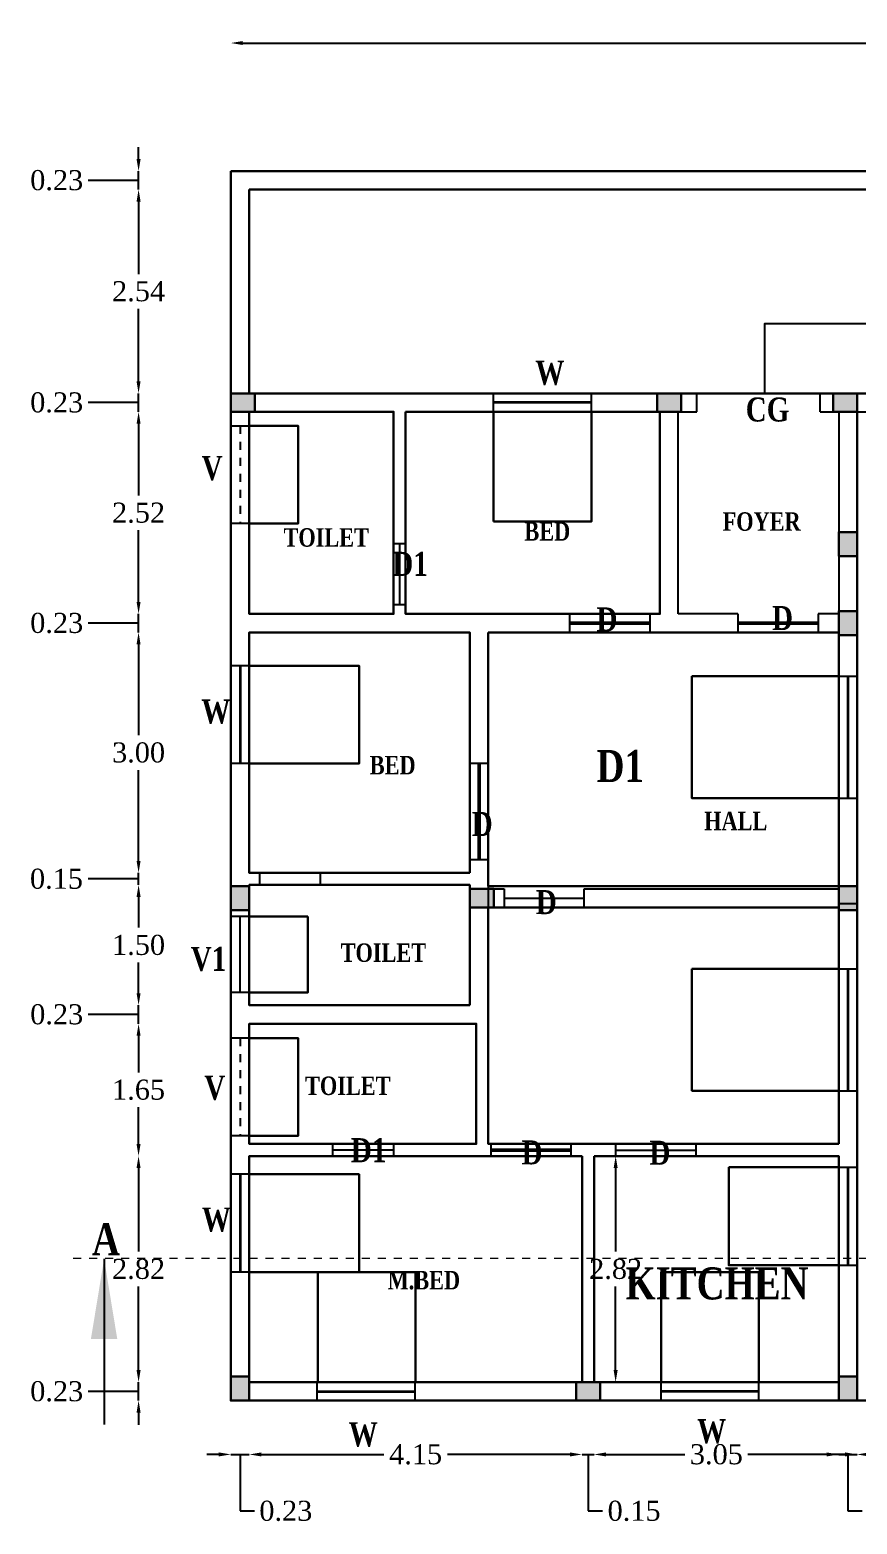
# Model space of a CAD drawing. Header units: metres. Extents: x 5 to 221, y 0 to 97.
# Drawn here: x 65.49 to 75.8, y 17.3 to 35.93 of the extents above; entities that cross this region are included whole.
import ezdxf

# ---------------------------------------------------------------- set-up
doc = ezdxf.new("R2010")
doc.units = ezdxf.units.M
doc.header["$LTSCALE"] = 0.015
doc.linetypes.add('DASHED2', pattern=[9.525, 6.35, -3.175])
doc.layers.add('FLOOR-STILT', color=7, linetype='Continuous', lineweight=50)
doc.layers.add('FLOOR01', color=7, linetype='Continuous', lineweight=50)
doc.styles.get("Standard").update_dxf_attribs({"font": 'times.ttf'})
doc.styles.add('style1', font='timesbd.ttf', dxfattribs={"width": 0.8, "height": 0.18})
doc.styles.add('style4', font='timesbd.ttf', dxfattribs={"height": 0.25})
doc.dimstyles.new('Copy of 0.25', dxfattribs={"dimtxt": 0.3, "dimasz": 0.5, "dimexe": 0.1, "dimexo": 0.4, "dimgap": 0.09, "dimtad": 0, "dimtih": 1, "dimtoh": 1, "dimzin": 0, "dimdsep": 46, "dimtxsty": 'Standard', "dimcen": 0.09, "dimclrt": 256, "dimadec": 0, "dimazin": 0, "dimtfac": 1, "dimtofl": 0, "dimtmove": 0, "dimatfit": 0, "dimfxl": 1, "dimtolj": 1, "dimtzin": 0, "dimarcsym": 0})
doc.dimstyles.new('M', dxfattribs={"dimtxt": 0.25, "dimasz": 0.15, "dimexe": 0.15, "dimexo": 1.1, "dimgap": 0.09, "dimtad": 0, "dimtih": 1, "dimtoh": 1, "dimzin": 0, "dimdsep": 46, "dimtxsty": 'Standard', "dimcen": 0.09, "dimse1": 1, "dimse2": 1, "dimclrt": 256, "dimadec": 0, "dimazin": 0, "dimtfac": 1, "dimtofl": 0, "dimtmove": 0, "dimatfit": 3, "dimfxl": 1, "dimtolj": 1, "dimtzin": 0, "dimarcsym": 0})

# ---------------------------------------------------------------- blocks, each defined once
blk = doc.blocks.new('*D20')
at = {"color": 0, "lineweight": -2, "transparency": 16777216}
for p, q in [((67.843, 18.169), (67.693, 18.169)), ((67.993, 18.169), (68.223, 18.169)), ((68.108, 18.169), (68.108, 17.464)), ((68.373, 18.169), (68.523, 18.169)), ((68.108, 17.464), (68.288, 17.464))]:
    blk.add_line(p, q, dxfattribs=at)
for points in [[(67.843, 18.194), (67.843, 18.144), (67.993, 18.169)], [(68.373, 18.194), (68.373, 18.144), (68.223, 18.169)]]:
    blk.add_solid(points, dxfattribs=at)
at = {"transparency": 16777216, "insert": (68.679, 17.464), "char_height": 0.25, "attachment_point": 5}
blk.add_mtext('\\A1;0.23', dxfattribs=at)
blk = doc.blocks.new('*D21')
at = {"color": 0, "lineweight": -2, "transparency": 16777216}
for p, q in [((68.373, 18.169), (69.9, 18.169)), ((72.223, 18.169), (70.696, 18.169))]:
    blk.add_line(p, q, dxfattribs=at)
for points in [[(68.373, 18.194), (68.373, 18.144), (68.223, 18.169)], [(72.223, 18.194), (72.223, 18.144), (72.373, 18.169)]]:
    blk.add_solid(points, dxfattribs=at)
at = {"transparency": 16777216, "insert": (70.298, 18.169), "char_height": 0.25, "attachment_point": 5}
blk.add_mtext('\\A1;4.15', dxfattribs=at)
blk = doc.blocks.new('*D22')
at = {"color": 0, "lineweight": -2, "transparency": 16777216}
for p, q in [((72.223, 18.169), (72.073, 18.169)), ((72.373, 18.169), (72.523, 18.169)), ((72.448, 18.169), (72.448, 17.464)), ((72.673, 18.169), (72.823, 18.169)), ((72.448, 17.464), (72.628, 17.464))]:
    blk.add_line(p, q, dxfattribs=at)
for points in [[(72.223, 18.194), (72.223, 18.144), (72.373, 18.169)], [(72.673, 18.194), (72.673, 18.144), (72.523, 18.169)]]:
    blk.add_solid(points, dxfattribs=at)
at = {"transparency": 16777216, "insert": (73.022, 17.464), "char_height": 0.25, "attachment_point": 5}
blk.add_mtext('\\A1;0.15', dxfattribs=at)
blk = doc.blocks.new('*D23')
at = {"color": 0, "lineweight": -2, "transparency": 16777216}
for p, q in [((72.673, 18.169), (73.655, 18.169)), ((75.423, 18.169), (74.441, 18.169))]:
    blk.add_line(p, q, dxfattribs=at)
for points in [[(72.673, 18.194), (72.673, 18.144), (72.523, 18.169)], [(75.423, 18.194), (75.423, 18.144), (75.573, 18.169)]]:
    blk.add_solid(points, dxfattribs=at)
at = {"transparency": 16777216, "insert": (74.048, 18.169), "char_height": 0.25, "attachment_point": 5}
blk.add_mtext('\\A1;3.05', dxfattribs=at)
blk = doc.blocks.new('*D24')
at = {"color": 0, "lineweight": -2, "transparency": 16777216}
for p, q in [((75.423, 18.169), (75.273, 18.169)), ((75.573, 18.169), (75.803, 18.169)), ((75.688, 18.169), (75.688, 17.464)), ((75.953, 18.169), (76.103, 18.169)), ((75.688, 17.464), (75.868, 17.464))]:
    blk.add_line(p, q, dxfattribs=at)
for points in [[(75.423, 18.194), (75.423, 18.144), (75.573, 18.169)], [(75.953, 18.194), (75.953, 18.144), (75.803, 18.169)]]:
    blk.add_solid(points, dxfattribs=at)
at = {"transparency": 16777216, "insert": (76.259, 17.464), "char_height": 0.25, "attachment_point": 5}
blk.add_mtext('\\A1;0.23', dxfattribs=at)
blk = doc.blocks.new('*D25')
at = {"color": 0, "lineweight": -2, "transparency": 16777216}
for p, q in [((75.653, 18.169), (75.503, 18.169)), ((77.184, 18.169), (77.334, 18.169))]:
    blk.add_line(p, q, dxfattribs=at)
for points in [[(75.653, 18.194), (75.653, 18.144), (75.803, 18.169)], [(77.184, 18.194), (77.184, 18.144), (77.034, 18.169)]]:
    blk.add_solid(points, dxfattribs=at)
at = {"transparency": 16777216, "insert": (76.418, 18.169), "char_height": 0.25, "attachment_point": 5}
blk.add_mtext('\\A1;1.23', dxfattribs=at)
blk = doc.blocks.new('*D36')
at = {"color": 0, "lineweight": -2, "transparency": 16777216}
for p, q in [((68.143, 35.768), (80.446, 35.768)), ((93.738, 35.768), (81.435, 35.768))]:
    blk.add_line(p, q, dxfattribs=at)
for points in [[(68.143, 35.793), (68.143, 35.743), (67.993, 35.768)], [(93.738, 35.793), (93.738, 35.743), (93.888, 35.768)]]:
    blk.add_solid(points, dxfattribs=at)
at = {"transparency": 16777216, "insert": (80.941, 35.768), "char_height": 0.25, "attachment_point": 5}
blk.add_mtext('\\A1;25.90', dxfattribs=at)
blk = doc.blocks.new('*D37')
at = {"color": 0, "lineweight": -2, "transparency": 16777216}
for p, q in [((66.843, 19.22), (66.843, 19.37)), ((66.843, 18.84), (66.843, 19.07)), ((66.393, 18.955), (66.213, 18.955)), ((66.843, 18.955), (66.393, 18.955)), ((66.843, 18.69), (66.843, 18.54))]:
    blk.add_line(p, q, dxfattribs=at)
for points in [[(66.818, 19.22), (66.868, 19.22), (66.843, 19.07)], [(66.818, 18.69), (66.868, 18.69), (66.843, 18.84)]]:
    blk.add_solid(points, dxfattribs=at)
at = {"transparency": 16777216, "insert": (65.822, 18.955), "char_height": 0.25, "attachment_point": 5}
blk.add_mtext('\\A1;0.23', dxfattribs=at)
blk = doc.blocks.new('*D38')
at = {"color": 0, "lineweight": -2, "transparency": 16777216}
for p, q in [((66.843, 21.74), (66.843, 20.698)), ((66.843, 19.22), (66.843, 20.263))]:
    blk.add_line(p, q, dxfattribs=at)
for points in [[(66.818, 21.74), (66.868, 21.74), (66.843, 21.89)], [(66.818, 19.22), (66.868, 19.22), (66.843, 19.07)]]:
    blk.add_solid(points, dxfattribs=at)
at = {"transparency": 16777216, "insert": (66.843, 20.48), "char_height": 0.25, "attachment_point": 5}
blk.add_mtext('\\A1;2.82', dxfattribs=at)
blk = doc.blocks.new('*D39')
at = {"color": 0, "lineweight": -2, "transparency": 16777216}
for p, q in [((66.843, 23.39), (66.843, 22.933)), ((66.843, 22.04), (66.843, 22.498))]:
    blk.add_line(p, q, dxfattribs=at)
for points in [[(66.818, 23.39), (66.868, 23.39), (66.843, 23.54)], [(66.818, 22.04), (66.868, 22.04), (66.843, 21.89)]]:
    blk.add_solid(points, dxfattribs=at)
at = {"transparency": 16777216, "insert": (66.843, 22.715), "char_height": 0.25, "attachment_point": 5}
blk.add_mtext('\\A1;1.65', dxfattribs=at)
blk = doc.blocks.new('*D40')
at = {"color": 0, "lineweight": -2, "transparency": 16777216}
for p, q in [((66.843, 23.92), (66.843, 24.07)), ((66.843, 23.54), (66.843, 23.77)), ((66.393, 23.655), (66.213, 23.655)), ((66.843, 23.655), (66.393, 23.655)), ((66.843, 23.39), (66.843, 23.24))]:
    blk.add_line(p, q, dxfattribs=at)
for points in [[(66.818, 23.92), (66.868, 23.92), (66.843, 23.77)], [(66.818, 23.39), (66.868, 23.39), (66.843, 23.54)]]:
    blk.add_solid(points, dxfattribs=at)
at = {"transparency": 16777216, "insert": (65.822, 23.655), "char_height": 0.25, "attachment_point": 5}
blk.add_mtext('\\A1;0.23', dxfattribs=at)
blk = doc.blocks.new('*D41')
at = {"color": 0, "lineweight": -2, "transparency": 16777216}
for p, q in [((66.843, 25.12), (66.843, 24.738)), ((66.843, 23.92), (66.843, 24.303))]:
    blk.add_line(p, q, dxfattribs=at)
for points in [[(66.818, 25.12), (66.868, 25.12), (66.843, 25.27)], [(66.818, 23.92), (66.868, 23.92), (66.843, 23.77)]]:
    blk.add_solid(points, dxfattribs=at)
at = {"transparency": 16777216, "insert": (66.843, 24.52), "char_height": 0.25, "attachment_point": 5}
blk.add_mtext('\\A1;1.50', dxfattribs=at)
blk = doc.blocks.new('*D42')
at = {"color": 0, "lineweight": -2, "transparency": 16777216}
for p, q in [((66.843, 25.57), (66.843, 25.72)), ((66.393, 25.345), (66.213, 25.345)), ((66.843, 25.345), (66.393, 25.345)), ((66.843, 25.27), (66.843, 25.42)), ((66.843, 25.12), (66.843, 24.97))]:
    blk.add_line(p, q, dxfattribs=at)
for points in [[(66.818, 25.57), (66.868, 25.57), (66.843, 25.42)], [(66.818, 25.12), (66.868, 25.12), (66.843, 25.27)]]:
    blk.add_solid(points, dxfattribs=at)
at = {"transparency": 16777216, "insert": (65.819, 25.345), "char_height": 0.25, "attachment_point": 5}
blk.add_mtext('\\A1;0.15', dxfattribs=at)
blk = doc.blocks.new('*D43')
at = {"color": 0, "lineweight": -2, "transparency": 16777216}
for p, q in [((66.843, 28.27), (66.843, 27.138)), ((66.843, 25.57), (66.843, 26.703))]:
    blk.add_line(p, q, dxfattribs=at)
for points in [[(66.818, 28.27), (66.868, 28.27), (66.843, 28.42)], [(66.818, 25.57), (66.868, 25.57), (66.843, 25.42)]]:
    blk.add_solid(points, dxfattribs=at)
at = {"transparency": 16777216, "insert": (66.843, 26.92), "char_height": 0.25, "attachment_point": 5}
blk.add_mtext('\\A1;3.00', dxfattribs=at)
blk = doc.blocks.new('*D44')
at = {"color": 0, "lineweight": -2, "transparency": 16777216}
for p, q in [((66.843, 28.8), (66.843, 28.95)), ((66.393, 28.535), (66.213, 28.535)), ((66.843, 28.535), (66.393, 28.535)), ((66.843, 28.42), (66.843, 28.65)), ((66.843, 28.27), (66.843, 28.12))]:
    blk.add_line(p, q, dxfattribs=at)
for points in [[(66.818, 28.8), (66.868, 28.8), (66.843, 28.65)], [(66.818, 28.27), (66.868, 28.27), (66.843, 28.42)]]:
    blk.add_solid(points, dxfattribs=at)
at = {"transparency": 16777216, "insert": (65.822, 28.535), "char_height": 0.25, "attachment_point": 5}
blk.add_mtext('\\A1;0.23', dxfattribs=at)
blk = doc.blocks.new('*D45')
at = {"color": 0, "lineweight": -2, "transparency": 16777216}
for p, q in [((66.843, 31.02), (66.843, 30.128)), ((66.843, 28.8), (66.843, 29.693))]:
    blk.add_line(p, q, dxfattribs=at)
for points in [[(66.818, 31.02), (66.868, 31.02), (66.843, 31.17)], [(66.818, 28.8), (66.868, 28.8), (66.843, 28.65)]]:
    blk.add_solid(points, dxfattribs=at)
at = {"transparency": 16777216, "insert": (66.843, 29.91), "char_height": 0.25, "attachment_point": 5}
blk.add_mtext('\\A1;2.52', dxfattribs=at)
blk = doc.blocks.new('*D46')
at = {"color": 0, "lineweight": -2, "transparency": 16777216}
for p, q in [((66.843, 31.55), (66.843, 31.7)), ((66.843, 31.17), (66.843, 31.4)), ((66.393, 31.285), (66.213, 31.285)), ((66.843, 31.285), (66.393, 31.285)), ((66.843, 31.02), (66.843, 30.87))]:
    blk.add_line(p, q, dxfattribs=at)
for points in [[(66.818, 31.55), (66.868, 31.55), (66.843, 31.4)], [(66.818, 31.02), (66.868, 31.02), (66.843, 31.17)]]:
    blk.add_solid(points, dxfattribs=at)
at = {"transparency": 16777216, "insert": (65.822, 31.285), "char_height": 0.25, "attachment_point": 5}
blk.add_mtext('\\A1;0.23', dxfattribs=at)
blk = doc.blocks.new('*D47')
at = {"color": 0, "lineweight": -2, "transparency": 16777216}
for p, q in [((66.843, 33.791), (66.843, 32.888)), ((66.843, 31.55), (66.843, 32.453))]:
    blk.add_line(p, q, dxfattribs=at)
for points in [[(66.818, 33.791), (66.868, 33.791), (66.843, 33.941)], [(66.818, 31.55), (66.868, 31.55), (66.843, 31.4)]]:
    blk.add_solid(points, dxfattribs=at)
at = {"transparency": 16777216, "insert": (66.843, 32.671), "char_height": 0.25, "attachment_point": 5}
blk.add_mtext('\\A1;2.54', dxfattribs=at)
blk = doc.blocks.new('*D48')
at = {"color": 0, "lineweight": -2, "transparency": 16777216}
for p, q in [((66.843, 34.321), (66.843, 34.471)), ((66.843, 33.941), (66.843, 34.171)), ((66.393, 34.056), (66.213, 34.056)), ((66.843, 34.056), (66.393, 34.056)), ((66.843, 33.791), (66.843, 33.641))]:
    blk.add_line(p, q, dxfattribs=at)
for points in [[(66.818, 34.321), (66.868, 34.321), (66.843, 34.171)], [(66.818, 33.791), (66.868, 33.791), (66.843, 33.941)]]:
    blk.add_solid(points, dxfattribs=at)
at = {"transparency": 16777216, "insert": (65.822, 34.056), "char_height": 0.25, "attachment_point": 5}
blk.add_mtext('\\A1;0.23', dxfattribs=at)
blk = doc.blocks.new('*D59')
at = {"layer": 'FLOOR-STILT', "color": 0, "lineweight": -2, "transparency": 16777216}
for p, q in [((72.792, 21.74), (72.792, 20.698)), ((72.792, 19.22), (72.792, 20.263))]:
    blk.add_line(p, q, dxfattribs=at)
at = {"layer": 'FLOOR-STILT', "color": 0, "lineweight": 30, "transparency": 16777216}
for points in [[(72.767, 21.74), (72.817, 21.74), (72.792, 21.89)], [(72.767, 19.22), (72.817, 19.22), (72.792, 19.07)]]:
    blk.add_solid(points, dxfattribs=at)
at = {"layer": 'FLOOR-STILT', "lineweight": 30, "transparency": 16777216, "insert": (72.792, 20.48), "char_height": 0.25, "attachment_point": 5}
blk.add_mtext('\\A1;2.82', dxfattribs=at)

msp = doc.modelspace()

# ---------------------------------------------------------------- hatches: boundary and pattern name
h = msp.add_hatch(color=256)
h.dxf.hatch_style = 1
h.paths.add_polyline_path([(68.293, 31.17), (68.293, 31.4), (67.993, 31.4), (67.993, 31.17)])
h = msp.add_hatch(color=256)
h.dxf.hatch_style = 1
h.paths.add_polyline_path([(73.608, 31.17), (73.608, 31.4), (73.308, 31.4), (73.308, 31.17)])
h = msp.add_hatch(color=256)
h.dxf.hatch_style = 1
h.paths.add_polyline_path([(75.803, 31.17), (75.803, 31.4), (75.503, 31.4), (75.503, 31.17)])
h = msp.add_hatch(color=256)
h.dxf.hatch_style = 1
h.paths.add_polyline_path([(75.573, 29.37), (75.803, 29.37), (75.803, 29.67), (75.573, 29.67)])
h = msp.add_hatch(color=256)
h.dxf.hatch_style = 1
h.paths.add_polyline_path([(75.573, 29.37), (75.803, 29.37), (75.803, 29.67), (75.573, 29.67)])
h = msp.add_hatch(color=256)
h.dxf.hatch_style = 1
h.paths.add_polyline_path([(75.573, 28.385), (75.803, 28.385), (75.803, 28.685), (75.573, 28.685)])
h = msp.add_hatch(color=256)
h.dxf.hatch_style = 1
h.paths.add_polyline_path([(67.993, 24.955), (68.223, 24.955), (68.223, 25.255), (67.993, 25.255)])
h = msp.add_hatch(color=256)
h.dxf.hatch_style = 1
h.paths.add_polyline_path([(71.273, 24.99), (71.273, 25.22), (70.973, 25.22), (70.973, 24.99)])
h = msp.add_hatch(color=256)
h.dxf.hatch_style = 1
h.paths.add_polyline_path([(75.573, 24.955), (75.803, 24.955), (75.803, 25.255), (75.573, 25.255)])
h = msp.add_hatch(color=256)
h.dxf.hatch_style = 1
h.paths.add_polyline_path([(67.993, 18.84), (68.223, 18.84), (68.223, 19.14), (67.993, 19.14)])
h = msp.add_hatch(color=256)
h.dxf.hatch_style = 1
h.paths.add_polyline_path([(72.598, 18.84), (72.598, 19.07), (72.298, 19.07), (72.298, 18.84)])
h = msp.add_hatch(color=256)
h.dxf.hatch_style = 1
h.paths.add_polyline_path([(75.573, 18.84), (75.803, 18.84), (75.803, 19.14), (75.573, 19.14)])

# ---------------------------------------------------------------- linework, layer by layer
at = {"lineweight": -2}
for p, q in [((67.993, 34.171), (93.888, 34.179)), ((67.993, 18.84), (67.993, 34.171)), ((68.223, 33.941), (93.658, 33.949)), ((68.223, 31.4), (68.223, 33.941)), ((69.043, 31.4), (67.993, 31.4)), ((67.993, 31.4), (67.993, 28.42)), ((67.993, 31.4), (77.034, 31.4)), ((72.813, 31.4), (68.223, 31.4)), ((73.806, 31.4), (73.343, 31.4)), ((75.573, 31.4), (75.342, 31.4)), ((68.223, 31.17), (70.023, 31.17)), ((68.223, 28.65), (68.223, 31.17)), ((70.023, 31.17), (70.023, 29.529)), ((70.173, 31.17), (73.343, 31.17)), ((70.173, 29.529), (70.173, 31.17)), ((73.343, 31.17), (73.343, 28.65)), ((73.573, 31.17), (73.806, 31.17)), ((73.573, 28.65), (73.573, 31.17)), ((75.342, 31.17), (75.573, 31.17)), ((75.573, 31.17), (75.573, 28.65)), ((75.803, 29.9), (75.803, 31.17)), ((75.803, 31.17), (77.034, 31.17)), ((67.993, 30.996), (68.223, 30.996)), ((75.803, 29.37), (75.803, 29.67)), ((75.803, 28.42), (75.803, 29.14)), ((70.023, 28.769), (70.023, 28.65)), ((70.173, 28.65), (70.173, 28.769)), ((70.023, 28.65), (68.223, 28.65)), ((73.343, 28.65), (70.173, 28.65)), ((74.317, 28.65), (73.573, 28.65)), ((75.573, 28.65), (75.317, 28.65)), ((70.973, 28.42), (68.223, 28.42)), ((68.223, 28.42), (68.223, 25.42)), ((70.973, 25.788), (70.973, 28.42)), ((74.317, 28.42), (71.203, 28.42)), ((71.203, 28.42), (71.203, 26.788)), ((75.573, 28.42), (75.317, 28.42)), ((75.573, 23.77), (75.573, 28.42)), ((75.803, 22.04), (75.803, 28.42)), ((71.203, 26.788), (71.203, 25.588)), ((70.973, 25.42), (70.973, 25.788)), ((71.203, 25.588), (71.203, 23.77)), ((68.353, 25.42), (68.223, 25.42)), ((69.113, 25.42), (70.973, 25.42)), ((68.353, 25.27), (68.223, 25.27)), ((68.223, 25.27), (68.223, 25.22)), ((68.223, 25.22), (68.223, 23.77)), ((68.223, 25.155), (68.223, 25.19)), ((69.113, 25.27), (70.973, 25.27)), ((70.973, 23.77), (70.973, 25.27)), ((71.203, 25.22), (71.4, 25.22)), ((71.4, 25.22, -96.042), (71.4, 24.99)), ((72.4, 25.22), (75.573, 25.22)), ((72.4, 24.99, -96.042), (72.4, 25.22)), ((75.803, 24.955), (75.803, 25.22)), ((75.803, 24.955), (75.803, 25.22)), ((67.993, 24.99), (67.993, 24.955)), ((71.203, 24.99), (71.4, 24.99)), ((72.4, 24.99), (75.573, 24.99)), ((75.573, 24.99), (75.573, 24.955)), ((75.573, 24.99), (75.573, 24.955)), ((68.108, 23.928), (68.108, 24.878)), ((68.223, 23.77), (70.973, 23.77)), ((71.203, 22.04), (71.203, 23.77)), ((75.573, 23.77), (75.573, 22.04)), ((67.993, 23.54), (67.993, 22.04)), ((68.223, 22.04), (68.223, 23.54)), ((68.223, 23.54), (71.053, 23.54)), ((71.053, 23.54), (71.053, 22.04)), ((67.993, 22.04), (67.993, 18.84)), ((69.26, 22.04), (68.223, 22.04)), ((71.053, 22.04), (70.02, 22.04)), ((72.523, 22.04), (71.203, 22.04)), ((75.573, 22.04), (72.523, 22.04)), ((75.803, 18.84), (75.803, 22.04)), ((69.26, 21.89), (68.223, 21.89)), ((68.223, 21.89), (68.223, 19.07)), ((72.373, 21.89), (70.02, 21.89)), ((72.373, 19.07), (72.373, 21.89)), ((72.523, 19.07), (72.523, 21.89)), ((72.523, 21.89), (75.573, 21.89)), ((75.573, 21.89), (75.573, 19.07)), ((68.223, 19.07), (72.373, 19.07)), ((70.291, 18.84), (70.291, 19.07)), ((72.523, 19.07), (75.573, 19.07)), ((67.993, 18.84), (70.145, 18.84)), ((93.888, 18.84), (67.993, 18.84)), ((70.145, 18.84), (75.803, 18.84))]:
    msp.add_line(p, q, dxfattribs=at)
at = {"ltscale": 0.2}
for p, q in [((71.269, 31.17), (71.269, 31.4)), ((72.489, 31.17), (72.489, 31.4)), ((68.223, 29.776), (67.993, 29.776)), ((68.223, 28.003), (67.993, 28.003)), ((75.573, 27.872), (75.803, 27.872)), ((68.223, 26.783), (67.993, 26.783)), ((75.573, 26.352), (75.803, 26.352)), ((75.573, 25.038), (75.803, 25.038)), ((68.223, 24.878), (67.993, 24.878)), ((75.573, 24.223), (75.803, 24.223)), ((68.223, 23.928), (67.993, 23.928)), ((68.223, 23.361), (67.993, 23.361)), ((75.573, 22.703), (75.803, 22.703)), ((68.223, 22.141), (67.993, 22.141)), ((68.223, 21.662), (67.993, 21.662)), ((75.573, 21.749), (75.803, 21.749)), ((75.573, 20.529), (75.803, 20.529)), ((68.223, 20.442), (67.993, 20.442)), ((73.359, 18.84), (73.359, 19.07)), ((74.579, 18.84), (74.579, 19.07))]:
    msp.add_line(p, q, dxfattribs=at)
for p, q in [((73.806, 31.17), (73.806, 31.4)), ((75.342, 31.17), (75.342, 31.4)), ((70.023, 29.529), (70.173, 29.529)), ((70.023, 28.769), (70.173, 28.769)), ((72.218, 28.65), (72.218, 28.42)), ((73.218, 28.65), (73.218, 28.42)), ((74.317, 28.65), (74.317, 28.42)), ((75.317, 28.65), (75.317, 28.42)), ((70.973, 26.788), (71.203, 26.788)), ((70.973, 25.588), (71.203, 25.588)), ((68.353, 25.27), (68.353, 25.42)), ((69.113, 25.27), (69.113, 25.42)), ((69.26, 22.04), (69.26, 21.89)), ((70.02, 22.04), (70.02, 21.89)), ((71.235, 22.04), (71.235, 21.89)), ((72.235, 22.04), (72.235, 21.89)), ((72.792, 22.04), (72.792, 21.89)), ((73.792, 22.04), (73.792, 21.89)), ((69.071, 18.84), (69.071, 19.07))]:
    msp.add_line(p, q)
at = {"lineweight": 35, "ltscale": 0.2}
for p, q in [((72.489, 31.285), (71.269, 31.285)), ((68.108, 28.003), (68.108, 26.783)), ((75.688, 27.872), (75.688, 26.352)), ((75.688, 24.223), (75.688, 22.703)), ((68.108, 21.662), (68.108, 20.442)), ((75.688, 21.749), (75.688, 20.529)), ((69.071, 18.955), (70.291, 18.955)), ((74.579, 18.955), (73.359, 18.955))]:
    msp.add_line(p, q, dxfattribs=at)
at = {"linetype": 'DASHED2', "ltscale": 0.2}
for p, q in [((68.108, 30.996), (68.108, 29.776)), ((68.108, 23.361), (68.108, 22.141))]:
    msp.add_line(p, q, dxfattribs=at)
at = {"linetype": 'DASHED2', "lineweight": 0, "ltscale": 0.2}
msp.add_line((97.127, 20.611, 48.021), (66.022, 20.611, 48.021), dxfattribs=at)
for points in [[(67.993, 31.4), (67.993, 31.17), (68.293, 31.17), (68.293, 31.4)], [(73.308, 31.4), (73.308, 31.17), (73.608, 31.17), (73.608, 31.4)], [(75.503, 31.4), (75.503, 31.17), (75.803, 31.17), (75.803, 31.4)], [(75.803, 29.67), (75.573, 29.67), (75.573, 29.37), (75.803, 29.37)], [(75.803, 29.67), (75.573, 29.67), (75.573, 29.37), (75.803, 29.37)], [(75.803, 28.685), (75.573, 28.685), (75.573, 28.385), (75.803, 28.385)], [(68.223, 25.255), (67.993, 25.255), (67.993, 24.955), (68.223, 24.955)], [(70.973, 25.22), (70.973, 24.99), (71.273, 24.99), (71.273, 25.22)], [(75.803, 25.255), (75.573, 25.255), (75.573, 24.955), (75.803, 24.955)], [(68.223, 19.14), (67.993, 19.14), (67.993, 18.84), (68.223, 18.84)], [(72.298, 19.07), (72.298, 18.84), (72.598, 18.84), (72.598, 19.07)], [(75.803, 19.14), (75.573, 19.14), (75.573, 18.84), (75.803, 18.84)]]:
    msp.add_lwpolyline(points, close=True)
at = {"layer": 'FLOOR-STILT', "color": 145, "lineweight": 30}
for points in [[(67.993, 31.4), (67.993, 31.17), (68.293, 31.17), (68.293, 31.4)], [(73.308, 31.4), (73.308, 31.17), (73.608, 31.17), (73.608, 31.4)], [(75.503, 31.4), (75.503, 31.17), (75.803, 31.17), (75.803, 31.4)], [(75.803, 29.67), (75.573, 29.67), (75.573, 29.37), (75.803, 29.37)], [(75.803, 28.685), (75.573, 28.685), (75.573, 28.385), (75.803, 28.385)], [(68.223, 25.255), (67.993, 25.255), (67.993, 24.955), (68.223, 24.955)], [(70.973, 25.22), (70.973, 24.99), (71.273, 24.99), (71.273, 25.22)], [(75.803, 25.255), (75.573, 25.255), (75.573, 24.955), (75.803, 24.955)], [(68.223, 19.14), (67.993, 19.14), (67.993, 18.84), (68.223, 18.84)], [(72.298, 19.07), (72.298, 18.84), (72.598, 18.84), (72.598, 19.07)], [(75.803, 19.14), (75.573, 19.14), (75.573, 18.84), (75.803, 18.84)]]:
    msp.add_lwpolyline(points, close=True, dxfattribs=at)
at = {"layer": 'FLOOR01', "color": 82, "lineweight": -2}
for p, q in [((70.098, 29.529), (70.098, 28.769)), ((71.4, 25.105, -48.021), (72.4, 25.105, -48.021)), ((70.02, 21.965), (69.26, 21.965)), ((72.792, 21.965), (73.792, 21.965))]:
    msp.add_line(p, q, dxfattribs=at)
at = {"layer": 'FLOOR01', "color": 22, "lineweight": 50}
for p, q in [((72.218, 28.535), (73.218, 28.535)), ((71.088, 25.588), (71.088, 26.788)), ((71.235, 21.965), (72.235, 21.965))]:
    msp.add_line(p, q, dxfattribs=at)
at = {"layer": 'FLOOR01', "color": 84, "lineweight": 50}
msp.add_line((74.317, 28.535), (75.317, 28.535), dxfattribs=at)
at = {"layer": 'FLOOR01', "color": 181, "lineweight": 30}
msp.add_lwpolyline([(67.993, 34.171), (93.888, 34.171), (93.888, 18.84), (67.993, 18.84)], close=True, dxfattribs=at)
at = {"layer": 'FLOOR01', "color": 31, "lineweight": 30}
msp.add_lwpolyline([(68.223, 33.941), (93.658, 33.941), (93.658, 31.4), (68.223, 31.4)], close=True, dxfattribs=at)
at = {"layer": 'FLOOR01', "color": 194, "lineweight": -2}
msp.add_lwpolyline([(78.519, 31.4), (78.519, 32.267), (74.648, 32.267), (74.648, 31.4)], dxfattribs=at)
at = {"layer": 'FLOOR01', "color": 230, "lineweight": 30}
msp.add_lwpolyline([(67.993, 31.4), (75.803, 31.4), (75.803, 18.84), (67.993, 18.84)], close=True, dxfattribs=at)
at = {"layer": 'FLOOR01', "color": 81, "lineweight": 30}
for points in [[(70.023, 28.65), (68.223, 28.65), (68.223, 31.17), (70.023, 31.17)], [(70.973, 23.77), (68.223, 23.77), (68.223, 25.27), (70.973, 25.27)], [(68.223, 23.54), (71.053, 23.54), (71.053, 22.04), (68.223, 22.04)]]:
    msp.add_lwpolyline(points, close=True, dxfattribs=at)
at = {"layer": 'FLOOR01', "color": 80, "lineweight": 30}
for points in [[(68.223, 31.17), (70.023, 31.17), (70.023, 28.65), (68.223, 28.65)], [(70.973, 23.77), (68.223, 23.77), (68.223, 25.27), (70.973, 25.27)], [(71.053, 22.04), (68.223, 22.04), (68.223, 23.54), (71.053, 23.54)]]:
    msp.add_lwpolyline(points, close=True, dxfattribs=at)
at = {"layer": 'FLOOR01', "color": 83, "lineweight": 30}
for points in [[(70.023, 28.65), (68.223, 28.65), (68.223, 31.17), (70.023, 31.17)], [(70.973, 23.77), (68.223, 23.77), (68.223, 25.27), (70.973, 25.27)], [(71.053, 22.04), (68.223, 22.04), (68.223, 23.54), (71.053, 23.54)]]:
    msp.add_lwpolyline(points, close=True, dxfattribs=at)
at = {"layer": 'FLOOR01', "color": 23, "lineweight": 30}
for points in [[(70.173, 31.17), (73.343, 31.17), (73.343, 28.65), (70.173, 28.65)], [(70.973, 25.42), (68.223, 25.42), (68.223, 28.42), (70.973, 28.42)], [(71.203, 28.42), (75.573, 28.42), (75.573, 25.255), (71.203, 25.255)], [(75.573, 22.04), (71.203, 22.04), (71.203, 24.99), (75.573, 24.99)], [(72.373, 21.89), (68.223, 21.89), (68.223, 19.07), (72.373, 19.07)]]:
    msp.add_lwpolyline(points, close=True, dxfattribs=at)
at = {"layer": 'FLOOR01', "color": 103, "lineweight": 30}
for points in [[(71.269, 29.8), (72.489, 29.8), (72.489, 31.17), (71.269, 31.17)], [(68.223, 28.003), (68.223, 26.783), (69.593, 26.783), (69.593, 28.003)], [(73.743, 27.872), (73.743, 26.352), (75.573, 26.352), (75.573, 27.872)], [(73.743, 24.223), (73.743, 22.703), (75.573, 22.703), (75.573, 24.223)], [(68.223, 21.662), (68.223, 20.442), (69.593, 20.442), (69.593, 21.662)], [(74.203, 21.749), (74.203, 20.529), (75.573, 20.529), (75.573, 21.749)], [(69.078, 19.07), (70.298, 19.07), (70.298, 20.44), (69.078, 20.44)], [(73.359, 19.07), (74.579, 19.07), (74.579, 20.44), (73.359, 20.44)]]:
    msp.add_lwpolyline(points, close=True, dxfattribs=at)
at = {"layer": 'FLOOR01', "color": 102, "lineweight": 30}
for points in [[(68.223, 30.996), (68.223, 29.776), (68.833, 29.776), (68.833, 30.996)], [(68.953, 24.878), (68.953, 23.928), (68.223, 23.928), (68.223, 24.878)], [(68.223, 23.361), (68.223, 22.141), (68.833, 22.141), (68.833, 23.361)]]:
    msp.add_lwpolyline(points, close=True, dxfattribs=at)
at = {"layer": 'FLOOR01', "color": 25, "lineweight": 30}
msp.add_lwpolyline([(72.523, 21.89), (75.573, 21.89), (75.573, 19.07), (72.523, 19.07)], close=True, dxfattribs=at)

# ---------------------------------------------------------------- texts
at = {"ltscale": 0.2, "style": 'style4', "width": 0.8}
for s, height, p in [('W', 0.3, (71.79, 31.507, 48.021)), ('CG', 0.3, (74.414, 31.049, 48.021)), ('V', 0.3, (67.629, 30.319, 48.021)), ('D1', 0.3, (70.006, 29.124, 48.021)), ('D', 0.3, (72.553, 28.431, 48.021)), ('D', 0.3, (74.742, 28.448, 48.021)), ('W', 0.3, (67.626, 27.283, 48.021)), ('D', 0.3, (70.997, 25.88, 48.021)), ('D', 0.3, (71.796, 24.906, 48.021)), ('V1', 0.3, (67.494, 24.198, 48.021)), ('V', 0.3, (67.662, 22.592, 48.021)), ('D1', 0.3, (69.49, 21.813, 48.021)), ('D', 0.3, (71.619, 21.785, 48.021)), ('D', 0.3, (73.213, 21.781, 48.021)), ('W', 0.3, (67.631, 20.948, 48.021)), ('A', 0.4, (66.262, 20.653, 48.021)), ('W', 0.3, (69.463, 18.27)), ('W', 0.3, (73.808, 18.309))]:
    msp.add_text(s, height=height, dxfattribs=at).set_placement(p)
at = {"layer": 'FLOOR01', "style": 'style1', "width": 0.8}
for s, p in [('FOYER', (74.126, 29.687, 46.675)), ('TOILET', (68.65, 29.488, 46.675)), ('BED', (71.654, 29.564, 46.675)), ('BED', (69.726, 26.649)), ('HALL', (73.896, 25.953, 46.675)), ('TOILET', (69.363, 24.311, 46.675)), ('TOILET', (68.919, 22.651, 46.675)), ('M.BED', (69.949, 20.227, 46.675))]:
    msp.add_text(s, height=0.23, dxfattribs=at).set_placement(p)
at = {"layer": 'FLOOR01', "color": 230, "lineweight": -2, "style": 'style4', "width": 0.8}
for s, p in [('D1', (72.553, 26.553, 48.021)), ('KITCHEN', (72.915, 20.102))]:
    msp.add_text(s, height=0.4, dxfattribs=at).set_placement(p)

# ---------------------------------------------------------------- dimensions: what is measured, and where the dimension line sits
for base, p1, p2, picture, middle in [((93.8883, 35.7681), (67.993, 34.1709), (93.8883, 34.1793), '*D36', (80.9407, 35.7681)), ((68.223, 18.169), (67.993, 18.84), (68.223, 18.84), '*D20', (68.378, 17.464)), ((72.373, 18.169), (68.223, 18.84), (72.373, 18.77), '*D21', (70.298, 18.169)), ((77.034, 18.169), (75.803, 18.77), (77.034, 18.84), '*D25', (76.418, 18.169)), ((72.523, 18.169), (72.373, 18.77), (72.523, 18.77), '*D22', (72.718, 17.464)), ((75.573, 18.169), (72.523, 18.77), (75.573, 18.77), '*D23', (74.048, 18.169)), ((75.803, 18.169), (75.573, 18.77), (75.803, 18.77), '*D24', (75.958, 17.464))]:
    dim = msp.add_linear_dim(base=base, p1=p1, p2=p2, dimstyle='M', override={"dimpost": '\\X', "dimtmove": 1})
    dim.commit()
    dim.dimension.update_dxf_attribs({"geometry": picture, "text_midpoint": middle})
for base, p1, p2, picture, middle in [((66.843, 34.171), (68.223, 33.941), (68.223, 34.171), '*D48', (66.123, 34.056)), ((66.843, 33.941), (68.223, 31.4), (68.223, 33.941), '*D47', (66.843, 32.671)), ((66.843, 31.4), (68.223, 31.17), (68.223, 31.4), '*D46', (66.123, 31.285)), ((66.843, 31.17), (68.223, 28.65), (68.223, 31.17), '*D45', (66.843, 29.91)), ((66.843, 28.65), (68.223, 28.42), (68.223, 28.65), '*D44', (66.123, 28.535)), ((66.843, 28.42), (68.223, 25.42), (68.223, 28.42), '*D43', (66.843, 26.92)), ((66.843, 25.42), (68.223, 25.27), (68.223, 25.42), '*D42', (66.123, 25.345)), ((66.843, 25.27), (68.223, 23.77), (68.223, 25.27), '*D41', (66.843, 24.52)), ((66.843, 23.77), (68.223, 23.54), (68.223, 23.77), '*D40', (66.123, 23.655)), ((66.843, 23.54), (68.223, 21.89), (68.223, 23.54), '*D39', (66.843, 22.715)), ((66.843, 21.89), (68.223, 19.07), (68.223, 21.89), '*D38', (66.843, 20.48)), ((66.843, 19.07), (68.223, 18.84), (68.223, 19.07), '*D37', (66.123, 18.955))]:
    dim = msp.add_linear_dim(base=base, p1=p1, p2=p2, angle=90, dimstyle='M', override={"dimpost": '\\X', "dimtmove": 1})
    dim.commit()
    dim.dimension.update_dxf_attribs({"geometry": picture, "text_midpoint": middle})
at = {"layer": 'FLOOR-STILT', "lineweight": 30}
dim = msp.add_linear_dim(base=(72.792, 19.07), p1=(72.792, 21.89), p2=(72.792, 19.07), angle=90, dimstyle='M', override={"dimpost": '\\X'}, dxfattribs=at)
dim.commit()
dim.dimension.update_dxf_attribs({"geometry": '*D59', "text_midpoint": (72.792, 20.48)})

# ---------------------------------------------------------------- leaders
at = {"ltscale": 0.2}
msp.add_leader([(66.413, 20.608, 48.021), (66.413, 18.543, 48.021)], dimstyle='Copy of 0.25', override={"dimscale": 1, "dimasz": 1, "dimgap": 0.09, "dimtad": 0, "dimtfillclr": 256}, dxfattribs=at)

doc.saveas('drawing.dxf')
